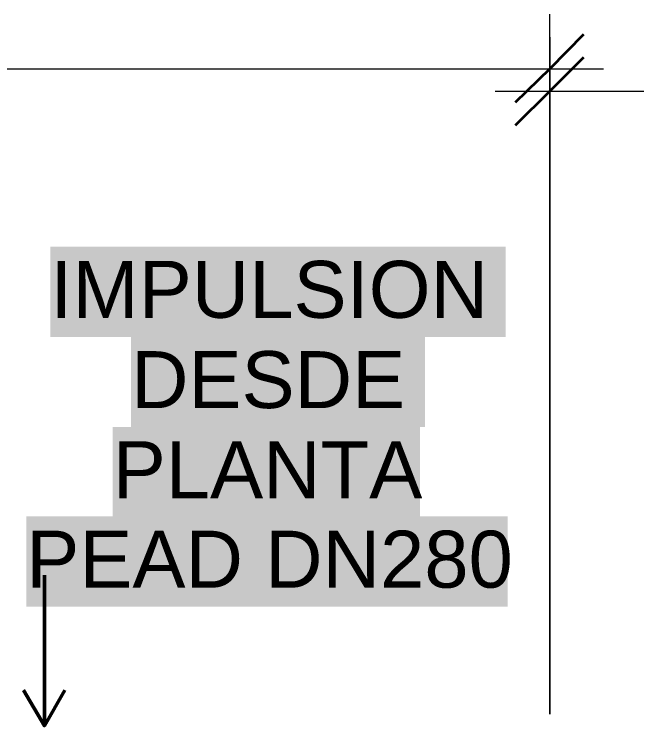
# Model space of a CAD drawing. Extents: x -187 to 52, y -9 to 65.
# Drawn here: x -165.179 to -162.439, y 52.152 to 55.285 of the extents above; entities that cross this region are included whole.
import ezdxf

# ---------------------------------------------------------------- set-up
doc = ezdxf.new("R2010")
doc.units = 0
doc.header["$MEASUREMENT"] = 0
doc.layers.add('PDF4_Geometría', color=7, linetype='Continuous')
doc.layers.add('PDF4_Texto', color=7, linetype='Continuous')
doc.layers.add('PDF4_Rellenos sólidos', color=7, linetype='Continuous', true_color=0xffffff)
doc.styles.add('PDF Arial', font='arial.ttf')

msp = doc.modelspace()

# ---------------------------------------------------------------- hatches: boundary and pattern name
at = {"layer": 'PDF4_Rellenos sólidos', "transparency": 33554559}
for points in [[(-165.0207, 54.262), (-165.0207, 53.8644), (-163.0161, 53.8644), (-163.0161, 54.262)], [(-164.6655, 53.8644), (-164.6655, 53.4669), (-163.3714, 53.4669), (-163.3714, 53.8644)], [(-164.7458, 53.4669), (-164.7458, 53.0736), (-163.3925, 53.0736), (-163.3925, 53.4669)], [(-165.1265, 53.0736), (-165.1265, 52.6761), (-163.0077, 52.6761), (-163.0077, 53.0736)]]:
    msp.add_hatch(color=256, dxfattribs=at).paths.add_polyline_path(points)

# ---------------------------------------------------------------- linework, layer by layer
at = {"layer": 'PDF4_Geometría', "lineweight": 9}
for points in [[(-162.8216, 55.1839), (-162.8216, 54.9471), (-162.8216, 52.2024), (-162.8216, 55.0443), (-162.8216, 55.2854)], [(-169.457, 55.0443), (-162.5848, 55.0443)], [(-163.0627, 54.9471), (-154.6426, 54.9471)]]:
    msp.add_lwpolyline(points, dxfattribs=at)
at = {"layer": 'PDF4_Geometría', "lineweight": 35}
for points in [[(-162.6736, 55.1966), (-162.8216, 55.0443), (-162.9739, 54.8963)], [(-162.6736, 55.0951), (-162.8216, 54.9471), (-162.9739, 54.7948)]]:
    msp.add_lwpolyline(points, dxfattribs=at)
at = {"layer": 'PDF4_Geometría', "lineweight": 50}
for points in [[(-165.0461, 52.8156), (-165.0461, 52.1516), (-165.1391, 52.3081)], [(-165.0461, 52.1516), (-164.9573, 52.3081)]]:
    msp.add_lwpolyline(points, dxfattribs=at)

# ---------------------------------------------------------------- texts
at = {"layer": 'PDF4_Texto', "char_height": 0.25083, "attachment_point": 7, "style": 'PDF Arial'}
for s, insert in [('IMPULSION', (-165.0207, 53.9447)), ('DESDE', (-164.6654, 53.5472)), ('PLANTA', (-164.7458, 53.1539)), ('PEAD DN280', (-165.1264, 52.7563))]:
    msp.add_mtext(s, dxfattribs=dict(at, insert=insert))

doc.saveas('drawing.dxf')
